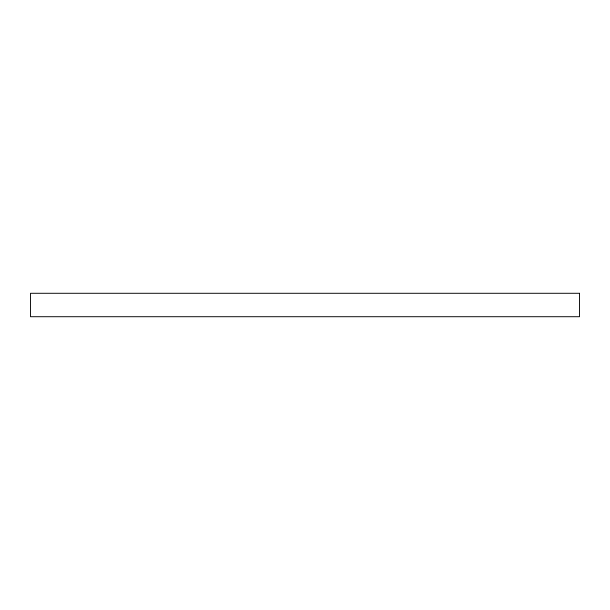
<?xml version="1.0" encoding="UTF-8"?>
<svg xmlns="http://www.w3.org/2000/svg" width="610" height="610" viewBox="0 0 610 610"><rect width="100%" height="100%" fill="white"/><g stroke="black" fill="none" stroke-linecap="round" stroke-linejoin="round"><path stroke-width="0.91" d="M579.5 293.288L30.5 293.288L30.5 316.712L579.5 316.712L579.5 293.288"/></g></svg>
